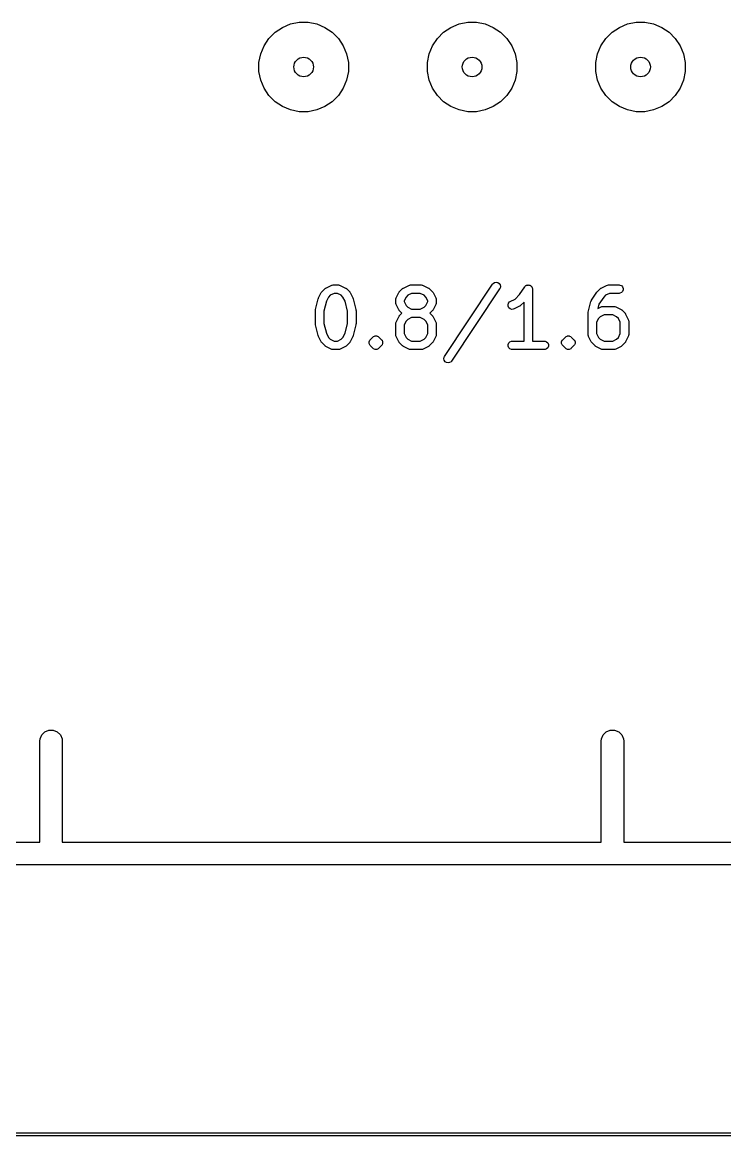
# Model space of a CAD drawing. Header units: millimetres. Extents: x 100 to 200, y -130 to -50.
# Drawn here: x 112.49 to 125, y -130.03 to -110.2 of the extents above; entities that cross this region are included whole.
import ezdxf

# ---------------------------------------------------------------- set-up
doc = ezdxf.new("R2010")
doc.units = ezdxf.units.MM
doc.layers.add('BLACK', color=250, linetype='CONTINUOUS')

msp = doc.modelspace()

# ---------------------------------------------------------------- linework, layer by layer
at = {"layer": 'BLACK', "linetype": 'CONTINUOUS'}
for p, q in [((117.267772, -110.234448), (117.421586, -110.203852)), ((117.421586, -110.203852), (117.578414, -110.203852)), ((117.578414, -110.203852), (117.732228, -110.234448)), ((120.267772, -110.234448), (120.421586, -110.203852)), ((120.421586, -110.203852), (120.578414, -110.203852)), ((120.578414, -110.203852), (120.732228, -110.234448)), ((123.267772, -110.234448), (123.421586, -110.203852)), ((123.421586, -110.203852), (123.578414, -110.203852)), ((123.578414, -110.203852), (123.732228, -110.234448)), ((116.881592, -110.492485), (116.992485, -110.381592)), ((116.992485, -110.381592), (117.122883, -110.294463)), ((117.122883, -110.294463), (117.267772, -110.234448)), ((117.732228, -110.234448), (117.877117, -110.294463)), ((117.877117, -110.294463), (118.007515, -110.381592)), ((118.007515, -110.381592), (118.118408, -110.492485)), ((119.881592, -110.492485), (119.992485, -110.381592)), ((119.992485, -110.381592), (120.122883, -110.294463)), ((120.122883, -110.294463), (120.267772, -110.234448)), ((120.732228, -110.234448), (120.877117, -110.294463)), ((120.877117, -110.294463), (121.007515, -110.381592)), ((121.007515, -110.381592), (121.118408, -110.492485)), ((122.881592, -110.492485), (122.992485, -110.381592)), ((122.992485, -110.381592), (123.122883, -110.294463)), ((123.122883, -110.294463), (123.267772, -110.234448)), ((123.732228, -110.234448), (123.877117, -110.294463)), ((123.877117, -110.294463), (124.007515, -110.381592)), ((124.007515, -110.381592), (124.118408, -110.492485)), ((116.794463, -110.622883), (116.881592, -110.492485)), ((118.118408, -110.492485), (118.205537, -110.622883)), ((119.794463, -110.622883), (119.881592, -110.492485)), ((121.118408, -110.492485), (121.205537, -110.622883)), ((122.794463, -110.622883), (122.881592, -110.492485)), ((124.118408, -110.492485), (124.205537, -110.622883)), ((116.703852, -110.921586), (116.734448, -110.767772)), ((116.734448, -110.767772), (116.794463, -110.622883)), ((118.205537, -110.622883), (118.265552, -110.767772)), ((118.265552, -110.767772), (118.296148, -110.921586)), ((119.703852, -110.921586), (119.734448, -110.767772)), ((119.734448, -110.767772), (119.794463, -110.622883)), ((121.205537, -110.622883), (121.265552, -110.767772)), ((121.265552, -110.767772), (121.296148, -110.921586)), ((122.703852, -110.921586), (122.734448, -110.767772)), ((122.734448, -110.767772), (122.794463, -110.622883)), ((124.205537, -110.622883), (124.265552, -110.767772)), ((124.265552, -110.767772), (124.296148, -110.921586)), ((116.703852, -111.078414), (116.703852, -110.921586)), ((118.296148, -110.921586), (118.296148, -111.078414)), ((119.703852, -111.078414), (119.703852, -110.921586)), ((121.296148, -110.921586), (121.296148, -111.078414)), ((122.703852, -111.078414), (122.703852, -110.921586)), ((124.296148, -110.921586), (124.296148, -111.078414)), ((116.734448, -111.232228), (116.703852, -111.078414)), ((118.296148, -111.078414), (118.265552, -111.232228)), ((119.734448, -111.232228), (119.703852, -111.078414)), ((121.296148, -111.078414), (121.265552, -111.232228)), ((122.734448, -111.232228), (122.703852, -111.078414)), ((124.296148, -111.078414), (124.265552, -111.232228)), ((116.794463, -111.377117), (116.734448, -111.232228)), ((116.881592, -111.507515), (116.794463, -111.377117)), ((118.205537, -111.377117), (118.118408, -111.507515)), ((118.265552, -111.232228), (118.205537, -111.377117)), ((119.794463, -111.377117), (119.734448, -111.232228)), ((119.881592, -111.507515), (119.794463, -111.377117)), ((121.205537, -111.377117), (121.118408, -111.507515)), ((121.265552, -111.232228), (121.205537, -111.377117)), ((122.794463, -111.377117), (122.734448, -111.232228)), ((122.881592, -111.507515), (122.794463, -111.377117)), ((124.205537, -111.377117), (124.118408, -111.507515)), ((124.265552, -111.232228), (124.205537, -111.377117)), ((116.992485, -111.618408), (116.881592, -111.507515)), ((118.118408, -111.507515), (118.007515, -111.618408)), ((119.992485, -111.618408), (119.881592, -111.507515)), ((121.118408, -111.507515), (121.007515, -111.618408)), ((122.992485, -111.618408), (122.881592, -111.507515)), ((124.118408, -111.507515), (124.007515, -111.618408)), ((117.122883, -111.705537), (116.992485, -111.618408)), ((117.267772, -111.765552), (117.122883, -111.705537)), ((117.421586, -111.796148), (117.267772, -111.765552)), ((117.732228, -111.765552), (117.578414, -111.796148)), ((117.877117, -111.705537), (117.732228, -111.765552)), ((118.007515, -111.618408), (117.877117, -111.705537)), ((120.122883, -111.705537), (119.992485, -111.618408)), ((120.267772, -111.765552), (120.122883, -111.705537)), ((120.421586, -111.796148), (120.267772, -111.765552)), ((120.732228, -111.765552), (120.578414, -111.796148)), ((120.877117, -111.705537), (120.732228, -111.765552)), ((121.007515, -111.618408), (120.877117, -111.705537)), ((123.122883, -111.705537), (122.992485, -111.618408)), ((123.267772, -111.765552), (123.122883, -111.705537)), ((123.421586, -111.796148), (123.267772, -111.765552)), ((123.732228, -111.765552), (123.578414, -111.796148)), ((123.877117, -111.705537), (123.732228, -111.765552)), ((124.007515, -111.618408), (123.877117, -111.705537)), ((117.578414, -111.796148), (117.421586, -111.796148)), ((120.578414, -111.796148), (120.421586, -111.796148)), ((123.578414, -111.796148), (123.421586, -111.796148)), ((117.82792, -114.997024), (117.875539, -114.949405)), ((117.875539, -114.949405), (117.881288, -114.944686)), ((117.881288, -114.944686), (117.882588, -114.943188)), ((117.882588, -114.943188), (117.884847, -114.941766)), ((117.884847, -114.941766), (117.886904, -114.940078)), ((117.886904, -114.940078), (117.888731, -114.93932)), ((117.888731, -114.93932), (117.895031, -114.935356)), ((117.895031, -114.935356), (117.990269, -114.887737)), ((117.990269, -114.887737), (118.004, -114.882482)), ((118.004, -114.882482), (118.006689, -114.88229)), ((118.006689, -114.88229), (118.009178, -114.88126)), ((118.009178, -114.88126), (118.02381, -114.879819)), ((118.02381, -114.879819), (118.119048, -114.879819)), ((118.119048, -114.879819), (118.13368, -114.88126)), ((118.13368, -114.88126), (118.136169, -114.882291)), ((118.136169, -114.882291), (118.138857, -114.882482)), ((118.138857, -114.882482), (118.152589, -114.887737)), ((118.152589, -114.887737), (118.247827, -114.935356)), ((118.247827, -114.935356), (118.254126, -114.93932)), ((118.254126, -114.93932), (118.255954, -114.940078)), ((118.255954, -114.940078), (118.25801, -114.941766)), ((118.25801, -114.941766), (118.26027, -114.943188)), ((118.26027, -114.943188), (118.261569, -114.944686)), ((118.261569, -114.944686), (118.267319, -114.949405)), ((118.267319, -114.949405), (118.314938, -114.997024)), ((119.208872, -114.997024), (119.256491, -114.949405)), ((119.256491, -114.949405), (119.26224, -114.944686)), ((119.26224, -114.944686), (119.26354, -114.943188)), ((119.26354, -114.943188), (119.265799, -114.941766)), ((119.265799, -114.941766), (119.267856, -114.940078)), ((119.267856, -114.940078), (119.269683, -114.93932)), ((119.269683, -114.93932), (119.275983, -114.935356)), ((119.275983, -114.935356), (119.371221, -114.887737)), ((119.371221, -114.887737), (119.384952, -114.882482)), ((119.384952, -114.882482), (119.387641, -114.88229)), ((119.387641, -114.88229), (119.39013, -114.88126)), ((119.39013, -114.88126), (119.404762, -114.879819)), ((119.404762, -114.879819), (119.595238, -114.879819)), ((119.595238, -114.879819), (119.60987, -114.88126)), ((119.60987, -114.88126), (119.612359, -114.882291)), ((119.612359, -114.882291), (119.615047, -114.882482)), ((119.615047, -114.882482), (119.628779, -114.887737)), ((119.628779, -114.887737), (119.724017, -114.935356)), ((119.724017, -114.935356), (119.730316, -114.93932)), ((119.730316, -114.93932), (119.732144, -114.940078)), ((119.732144, -114.940078), (119.7342, -114.941766)), ((119.7342, -114.941766), (119.73646, -114.943188)), ((119.73646, -114.943188), (119.737759, -114.944686)), ((119.737759, -114.944686), (119.743509, -114.949405)), ((119.743509, -114.949405), (119.791128, -114.997024)), ((120.009025, -116.151312), (120.866167, -114.865597)), ((120.990975, -114.948802), (120.133833, -116.234516)), ((120.866167, -114.865597), (120.875483, -114.854222)), ((120.875483, -114.854222), (120.899798, -114.837939)), ((120.899798, -114.837939), (120.928492, -114.8322)), ((120.928492, -114.8322), (120.9572, -114.837878)), ((120.9572, -114.837878), (120.981549, -114.854111)), ((120.981549, -114.854111), (120.997832, -114.878426)), ((120.997892, -114.935828), (120.990975, -114.948802)), ((120.997832, -114.878426), (121.003571, -114.907121)), ((121.003571, -114.907121), (120.997892, -114.935828)), ((121.346476, -115.049896), (121.437596, -114.913216)), ((121.437596, -114.913216), (121.43763, -114.913173)), ((121.43763, -114.913173), (121.43764, -114.913151)), ((121.43764, -114.913151), (121.437691, -114.913099)), ((121.437691, -114.913099), (121.446912, -114.901841)), ((121.446912, -114.901841), (121.453081, -114.897709)), ((121.453081, -114.897709), (121.458332, -114.892459)), ((121.458332, -114.892459), (121.465121, -114.889646)), ((121.465121, -114.889646), (121.471227, -114.885558)), ((121.471227, -114.885558), (121.478507, -114.884101)), ((121.478507, -114.884101), (121.485368, -114.88126)), ((121.485368, -114.88126), (121.492716, -114.88126)), ((121.492716, -114.88126), (121.499921, -114.879819)), ((121.499921, -114.879819), (121.507205, -114.88126)), ((121.507205, -114.88126), (121.514632, -114.88126)), ((121.514632, -114.88126), (121.52142, -114.884072)), ((121.52142, -114.884072), (121.528629, -114.885498)), ((121.528629, -114.885498), (121.534808, -114.889617)), ((121.534808, -114.889617), (121.541668, -114.892459)), ((121.541668, -114.892459), (121.546861, -114.897652)), ((121.546861, -114.897652), (121.552978, -114.90173)), ((121.552978, -114.90173), (121.557111, -114.907902)), ((121.557111, -114.907902), (121.56236, -114.913151)), ((121.56236, -114.913151), (121.565171, -114.919938)), ((121.565171, -114.919938), (121.569261, -114.926045)), ((121.569261, -114.926045), (121.570717, -114.933326)), ((121.570717, -114.933326), (121.573559, -114.940187)), ((121.573559, -114.940187), (121.574984, -114.954663)), ((121.574984, -114.954663), (121.575, -114.95474)), ((121.575, -114.95474), (121.574994, -114.954766)), ((121.574994, -114.954766), (121.575, -114.954819)), ((121.575, -114.954819), (121.575, -115.879819)), ((122.732681, -114.997024), (122.7803, -114.949405)), ((122.7803, -114.949405), (122.786049, -114.944686)), ((122.786049, -114.944686), (122.787349, -114.943188)), ((122.787349, -114.943188), (122.789608, -114.941766)), ((122.789608, -114.941766), (122.791665, -114.940078)), ((122.791665, -114.940078), (122.793492, -114.93932)), ((122.793492, -114.93932), (122.799792, -114.935356)), ((122.799792, -114.935356), (122.89503, -114.887737)), ((122.89503, -114.887737), (122.908761, -114.882482)), ((122.908761, -114.882482), (122.91145, -114.88229)), ((122.91145, -114.88229), (122.913939, -114.88126)), ((122.913939, -114.88126), (122.928571, -114.879819)), ((122.928571, -114.879819), (123.119047, -114.879819)), ((123.119047, -114.879819), (123.133679, -114.88126)), ((123.133679, -114.88126), (123.160715, -114.892459)), ((123.160715, -114.892459), (123.181407, -114.913151)), ((123.181407, -114.913151), (123.192606, -114.940187)), ((123.192606, -114.940187), (123.192606, -114.969451)), ((117.712954, -115.317581), (117.760573, -115.127105)), ((117.760573, -115.127105), (117.760958, -115.126025)), ((117.760958, -115.126025), (117.760997, -115.125486)), ((117.760997, -115.125486), (117.763324, -115.119404)), ((117.763324, -115.119404), (117.76552, -115.113259)), ((117.76552, -115.113259), (117.765842, -115.112823)), ((117.765842, -115.112823), (117.766252, -115.111754)), ((117.766252, -115.111754), (117.813871, -115.016516)), ((117.813871, -115.016516), (117.817835, -115.010216)), ((117.817835, -115.010216), (117.818593, -115.008389)), ((117.818593, -115.008389), (117.820281, -115.006332)), ((117.820281, -115.006332), (117.821703, -115.004073)), ((117.821703, -115.004073), (117.823201, -115.002773)), ((117.823201, -115.002773), (117.82792, -114.997024)), ((117.942592, -115.094484), (117.904098, -115.171471)), ((117.972999, -115.064077), (117.942592, -115.094484)), ((118.041515, -115.029819), (117.972999, -115.064077)), ((118.101343, -115.029819), (118.041515, -115.029819)), ((118.169859, -115.064077), (118.101343, -115.029819)), ((118.200266, -115.094484), (118.169859, -115.064077)), ((118.238759, -115.171471), (118.200266, -115.094484)), ((118.314938, -114.997024), (118.319656, -115.002773)), ((118.319656, -115.002773), (118.321155, -115.004073)), ((118.321155, -115.004073), (118.322576, -115.006332)), ((118.322576, -115.006332), (118.324265, -115.008389)), ((118.324265, -115.008389), (118.325022, -115.010216)), ((118.325022, -115.010216), (118.328987, -115.016516)), ((118.328987, -115.016516), (118.376606, -115.111754)), ((118.376606, -115.111754), (118.377015, -115.112823)), ((118.377015, -115.112823), (118.377338, -115.113259)), ((118.377338, -115.113259), (118.37953, -115.119395)), ((118.37953, -115.119395), (118.381861, -115.125485)), ((118.381861, -115.125485), (118.381899, -115.126025)), ((118.381899, -115.126025), (118.382285, -115.127105)), ((118.382285, -115.127105), (118.429904, -115.317581)), ((119.139286, -115.145295), (119.140727, -115.130663)), ((119.139286, -115.192914), (119.139286, -115.145295)), ((119.140727, -115.130663), (119.141758, -115.128173)), ((119.141758, -115.128173), (119.141949, -115.125486)), ((119.141949, -115.125486), (119.147204, -115.111754)), ((119.147204, -115.111754), (119.194823, -115.016516)), ((119.194823, -115.016516), (119.198787, -115.010216)), ((119.198787, -115.010216), (119.199545, -115.008389)), ((119.199545, -115.008389), (119.201233, -115.006332)), ((119.201233, -115.006332), (119.202655, -115.004073)), ((119.202655, -115.004073), (119.204153, -115.002773)), ((119.204153, -115.002773), (119.208872, -114.997024)), ((119.323544, -115.094484), (119.289286, -115.163)), ((119.353951, -115.064077), (119.323544, -115.094484)), ((119.422467, -115.029819), (119.353951, -115.064077)), ((119.577533, -115.029819), (119.422467, -115.029819)), ((119.646049, -115.064077), (119.577533, -115.029819)), ((119.676456, -115.094484), (119.646049, -115.064077)), ((119.710714, -115.163), (119.676456, -115.094484)), ((119.791128, -114.997024), (119.795846, -115.002773)), ((119.795846, -115.002773), (119.797345, -115.004073)), ((119.797345, -115.004073), (119.798766, -115.006332)), ((119.798766, -115.006332), (119.800455, -115.008389)), ((119.800455, -115.008389), (119.801212, -115.010216)), ((119.801212, -115.010216), (119.805177, -115.016516)), ((119.805177, -115.016516), (119.852796, -115.111754)), ((119.852796, -115.111754), (119.858051, -115.125485)), ((119.858051, -115.125485), (119.858242, -115.128174)), ((119.858242, -115.128174), (119.859273, -115.130663)), ((119.859273, -115.130663), (119.860714, -115.145295)), ((119.860714, -115.145295), (119.860714, -115.192914)), ((121.180745, -115.173451), (121.265097, -115.131275)), ((121.265097, -115.131275), (121.346476, -115.049896)), ((122.622662, -115.160878), (122.623765, -115.159389)), ((122.623765, -115.159389), (122.628072, -115.151311)), ((122.628072, -115.151311), (122.72331, -115.008454)), ((122.72331, -115.008454), (122.723344, -115.008411)), ((122.723344, -115.008411), (122.723354, -115.008389)), ((122.723354, -115.008389), (122.727842, -115.00292)), ((122.727842, -115.00292), (122.732626, -114.997079)), ((122.732626, -114.997079), (122.732647, -114.997064)), ((122.732647, -114.997064), (122.732681, -114.997024)), ((122.843998, -115.097838), (122.760086, -115.223707)), ((122.87776, -115.064077), (122.843998, -115.097838)), ((122.946276, -115.029819), (122.87776, -115.064077)), ((123.119047, -115.029819), (122.946276, -115.029819)), ((123.133679, -115.028378), (123.119047, -115.029819)), ((123.160715, -115.017179), (123.133679, -115.028378)), ((123.181407, -114.996487), (123.160715, -115.017179)), ((123.192606, -114.969451), (123.181407, -114.996487)), ((117.710715, -115.335771), (117.710966, -115.333217)), ((117.710715, -115.573866), (117.710715, -115.335771)), ((117.710804, -115.332125), (117.711613, -115.326651)), ((117.710966, -115.333217), (117.710804, -115.332125)), ((117.711613, -115.326651), (117.712156, -115.321139)), ((117.712156, -115.321139), (117.712578, -115.320117)), ((117.712578, -115.320117), (117.712954, -115.317581)), ((117.904098, -115.171471), (117.860715, -115.345005)), ((117.860715, -115.345005), (117.860715, -115.564632)), ((118.282143, -115.345005), (118.238759, -115.171471)), ((118.282143, -115.564632), (118.282143, -115.345005)), ((118.429904, -115.317581), (118.430279, -115.320117)), ((118.430279, -115.320117), (118.430702, -115.321139)), ((118.430702, -115.321139), (118.431244, -115.326651)), ((118.431244, -115.326651), (118.432054, -115.332125)), ((118.432054, -115.332125), (118.431891, -115.333217)), ((118.431891, -115.333217), (118.432143, -115.335771)), ((118.432143, -115.335771), (118.432143, -115.573866)), ((119.140727, -115.207546), (119.139286, -115.192914)), ((119.141758, -115.210035), (119.140727, -115.207546)), ((119.141949, -115.212723), (119.141758, -115.210035)), ((119.147204, -115.226455), (119.141949, -115.212723)), ((119.194823, -115.321693), (119.147204, -115.226455)), ((119.198787, -115.327992), (119.194823, -115.321693)), ((119.199545, -115.32982), (119.198787, -115.327992)), ((119.201233, -115.331876), (119.199545, -115.32982)), ((119.202655, -115.334136), (119.201233, -115.331876)), ((119.204153, -115.335435), (119.202655, -115.334136)), ((119.208872, -115.341185), (119.204153, -115.335435)), ((119.251077, -115.38339), (119.208872, -115.341185)), ((119.289286, -115.163), (119.289286, -115.175209)), ((119.289286, -115.175209), (119.323544, -115.243725)), ((119.323544, -115.243725), (119.353951, -115.274132)), ((119.353951, -115.274132), (119.422467, -115.30839)), ((119.422467, -115.30839), (119.577533, -115.30839)), ((119.577533, -115.30839), (119.646049, -115.274132)), ((119.646049, -115.274132), (119.676456, -115.243725)), ((119.676456, -115.243725), (119.710714, -115.175209)), ((119.710714, -115.175209), (119.710714, -115.163)), ((119.791128, -115.341185), (119.748923, -115.38339)), ((119.795846, -115.335435), (119.791128, -115.341185)), ((119.797345, -115.334136), (119.795846, -115.335435)), ((119.798766, -115.331876), (119.797345, -115.334136)), ((119.800455, -115.32982), (119.798766, -115.331876)), ((119.801212, -115.327992), (119.800455, -115.32982)), ((119.805177, -115.321693), (119.801212, -115.327992)), ((119.852796, -115.226455), (119.805177, -115.321693)), ((119.858051, -115.212724), (119.852796, -115.226455)), ((119.858242, -115.210034), (119.858051, -115.212724)), ((119.859273, -115.207546), (119.858242, -115.210034)), ((119.860714, -115.192914), (119.859273, -115.207546)), ((121.139875, -115.231152), (121.149129, -115.203391)), ((121.141949, -115.260342), (121.139875, -115.231152)), ((121.155036, -115.286517), (121.141949, -115.260342)), ((121.149129, -115.203391), (121.168302, -115.181283)), ((121.177144, -115.30569), (121.155036, -115.286517)), ((121.168302, -115.181283), (121.180745, -115.173451)), ((121.204905, -115.314944), (121.177144, -115.30569)), ((121.234095, -115.31287), (121.204905, -115.314944)), ((121.247827, -115.307615), (121.234095, -115.31287)), ((121.343065, -115.259996), (121.247827, -115.307615)), ((121.349364, -115.256031), (121.343065, -115.259996)), ((121.351192, -115.255274), (121.349364, -115.256031)), ((121.353248, -115.253585), (121.351192, -115.255274)), ((121.355508, -115.252164), (121.353248, -115.253585)), ((121.356807, -115.250665), (121.355508, -115.252164)), ((121.362557, -115.245947), (121.356807, -115.250665)), ((121.425, -115.183504), (121.362557, -115.245947)), ((121.425, -115.879819), (121.425, -115.183504)), ((122.570096, -115.3652), (122.617715, -115.174724)), ((122.617715, -115.174724), (122.620795, -115.166101)), ((122.620795, -115.166101), (122.621155, -115.164285)), ((122.621155, -115.164285), (122.622033, -115.162637)), ((122.622033, -115.162637), (122.622662, -115.160878)), ((122.760086, -115.223707), (122.741562, -115.297804)), ((122.741562, -115.297804), (122.799792, -115.268689)), ((122.799792, -115.268689), (122.813523, -115.263434)), ((122.813523, -115.263434), (122.816212, -115.263242)), ((122.816212, -115.263242), (122.818701, -115.262212)), ((122.818701, -115.262212), (122.833333, -115.260771)), ((122.833333, -115.260771), (123.023809, -115.260771)), ((123.023809, -115.260771), (123.038441, -115.262212)), ((123.038441, -115.262212), (123.04093, -115.263243)), ((123.04093, -115.263243), (123.043618, -115.263434)), ((123.043618, -115.263434), (123.05735, -115.268689)), ((123.05735, -115.268689), (123.152588, -115.316308)), ((123.152588, -115.316308), (123.158887, -115.320272)), ((123.158887, -115.320272), (123.160715, -115.32103)), ((123.160715, -115.32103), (123.162771, -115.322718)), ((123.162771, -115.322718), (123.165031, -115.32414)), ((123.165031, -115.32414), (123.16633, -115.325638)), ((123.16633, -115.325638), (123.17208, -115.330357)), ((123.17208, -115.330357), (123.219699, -115.377976)), ((119.140727, -115.559234), (119.141758, -115.556744)), ((119.141758, -115.556744), (119.141949, -115.554057)), ((119.141949, -115.554057), (119.147204, -115.540325)), ((119.147204, -115.540325), (119.194823, -115.445087)), ((119.194823, -115.445087), (119.198787, -115.438787)), ((119.198787, -115.438787), (119.199545, -115.43696)), ((119.199545, -115.43696), (119.201233, -115.434903)), ((119.201233, -115.434903), (119.202655, -115.432644)), ((119.202655, -115.432644), (119.204153, -115.431344)), ((119.204153, -115.431344), (119.208872, -115.425595)), ((119.208872, -115.425595), (119.251077, -115.38339)), ((119.323544, -115.523055), (119.289286, -115.591571)), ((119.353951, -115.492648), (119.323544, -115.523055)), ((119.422467, -115.45839), (119.353951, -115.492648)), ((119.577533, -115.45839), (119.422467, -115.45839)), ((119.646049, -115.492648), (119.577533, -115.45839)), ((119.676456, -115.523055), (119.646049, -115.492648)), ((119.710714, -115.591571), (119.676456, -115.523055)), ((119.748923, -115.38339), (119.791128, -115.425595)), ((119.791128, -115.425595), (119.795846, -115.431344)), ((119.795846, -115.431344), (119.797345, -115.432644)), ((119.797345, -115.432644), (119.798766, -115.434903)), ((119.798766, -115.434903), (119.800455, -115.43696)), ((119.800455, -115.43696), (119.801212, -115.438787)), ((119.801212, -115.438787), (119.805177, -115.445087)), ((119.805177, -115.445087), (119.852796, -115.540325)), ((119.852796, -115.540325), (119.858051, -115.554056)), ((119.858051, -115.554056), (119.858242, -115.556745)), ((119.858242, -115.556745), (119.859273, -115.559234)), ((122.567857, -115.38339), (122.568108, -115.380836)), ((122.567857, -115.764342), (122.567857, -115.38339)), ((122.567946, -115.379744), (122.568755, -115.37427)), ((122.568108, -115.380836), (122.567946, -115.379744)), ((122.568755, -115.37427), (122.569298, -115.368758)), ((122.569298, -115.368758), (122.56972, -115.367736)), ((122.56972, -115.367736), (122.570096, -115.3652)), ((122.752115, -115.475436), (122.717857, -115.543952)), ((122.717857, -115.543952), (122.717857, -115.746637)), ((122.782522, -115.445029), (122.752115, -115.475436)), ((122.851038, -115.410771), (122.782522, -115.445029)), ((123.006104, -115.410771), (122.851038, -115.410771)), ((123.07462, -115.445029), (123.006104, -115.410771)), ((123.105027, -115.475436), (123.07462, -115.445029)), ((123.139285, -115.543952), (123.105027, -115.475436)), ((123.139285, -115.746637), (123.139285, -115.543952)), ((123.219699, -115.377976), (123.224417, -115.383725)), ((123.224417, -115.383725), (123.225916, -115.385025)), ((123.225916, -115.385025), (123.227337, -115.387284)), ((123.227337, -115.387284), (123.229026, -115.389341)), ((123.229026, -115.389341), (123.229783, -115.391168)), ((123.229783, -115.391168), (123.233748, -115.397468)), ((123.233748, -115.397468), (123.281367, -115.492706)), ((123.281367, -115.492706), (123.286622, -115.506437)), ((123.286622, -115.506437), (123.286813, -115.509126)), ((123.286813, -115.509126), (123.287844, -115.511615)), ((123.287844, -115.511615), (123.289285, -115.526247)), ((123.289285, -115.526247), (123.289285, -115.764342)), ((117.710966, -115.576419), (117.710715, -115.573866)), ((117.710804, -115.577512), (117.710966, -115.576419)), ((117.711613, -115.582985), (117.710804, -115.577512)), ((117.712156, -115.588498), (117.711613, -115.582985)), ((117.712578, -115.589519), (117.712156, -115.588498)), ((117.712954, -115.592056), (117.712578, -115.589519)), ((117.760573, -115.782532), (117.712954, -115.592056)), ((117.860715, -115.564632), (117.904098, -115.738166)), ((117.904098, -115.738166), (117.942592, -115.815153)), ((118.200265, -115.815153), (118.238759, -115.738166)), ((118.238759, -115.738166), (118.282143, -115.564632)), ((118.429904, -115.592056), (118.382285, -115.782532)), ((118.430279, -115.589519), (118.429904, -115.592056)), ((118.430702, -115.588498), (118.430279, -115.589519)), ((118.431244, -115.582985), (118.430702, -115.588498)), ((118.432054, -115.577512), (118.431244, -115.582985)), ((118.432143, -115.573866), (118.431891, -115.576419)), ((118.431891, -115.576419), (118.432054, -115.577512)), ((119.139286, -115.573866), (119.140727, -115.559234)), ((119.139286, -115.764342), (119.139286, -115.573866)), ((119.289286, -115.591571), (119.289286, -115.746637)), ((119.289286, -115.746637), (119.323544, -115.815153)), ((119.676455, -115.815153), (119.710714, -115.746637)), ((119.710714, -115.746637), (119.710714, -115.591571)), ((119.859273, -115.559234), (119.860714, -115.573866)), ((119.860714, -115.573866), (119.860714, -115.764342)), ((122.717857, -115.746637), (122.752115, -115.815153)), ((123.105026, -115.815153), (123.139285, -115.746637)), ((117.760958, -115.783611), (117.760573, -115.782532)), ((117.760997, -115.784151), (117.760958, -115.783611)), ((117.763324, -115.790232), (117.760997, -115.784151)), ((117.76552, -115.796378), (117.763324, -115.790232)), ((117.765842, -115.796813), (117.76552, -115.796378)), ((117.766252, -115.797883), (117.765842, -115.796813)), ((117.813871, -115.893121), (117.766252, -115.797883)), ((117.817834, -115.899417), (117.813871, -115.893121)), ((117.818592, -115.901247), (117.817834, -115.899417)), ((117.820281, -115.903305), (117.818592, -115.901247)), ((117.821703, -115.905564), (117.820281, -115.903305)), ((117.823201, -115.906863), (117.821703, -115.905564)), ((117.827919, -115.912612), (117.823201, -115.906863)), ((117.875538, -115.960232), (117.827919, -115.912612)), ((117.942592, -115.815153), (117.972999, -115.845561)), ((117.972999, -115.845561), (118.041515, -115.879819)), ((118.041515, -115.879819), (118.101343, -115.879819)), ((118.101343, -115.879819), (118.169858, -115.845561)), ((118.169858, -115.845561), (118.200265, -115.815153)), ((118.314938, -115.912613), (118.26732, -115.960232)), ((118.319656, -115.906863), (118.314938, -115.912613)), ((118.321155, -115.905564), (118.319656, -115.906863)), ((118.322576, -115.903305), (118.321155, -115.905564)), ((118.324266, -115.901247), (118.322576, -115.903305)), ((118.325023, -115.899417), (118.324266, -115.901247)), ((118.328987, -115.893121), (118.325023, -115.899417)), ((118.376606, -115.797883), (118.328987, -115.893121)), ((118.377015, -115.796813), (118.376606, -115.797883)), ((118.377338, -115.796378), (118.377015, -115.796813)), ((118.37953, -115.790241), (118.377338, -115.796378)), ((118.381861, -115.784152), (118.37953, -115.790241)), ((118.381899, -115.783611), (118.381861, -115.784152)), ((118.382285, -115.782532), (118.381899, -115.783611)), ((118.664537, -115.892569), (118.675735, -115.865533)), ((118.664537, -115.921832), (118.664537, -115.892569)), ((118.669574, -115.933991), (118.664537, -115.921832)), ((118.675736, -115.948868), (118.669574, -115.933991)), ((118.675735, -115.865533), (118.685062, -115.854168)), ((118.685063, -115.960233), (118.675736, -115.948868)), ((118.685062, -115.854168), (118.732681, -115.806548)), ((118.732681, -115.806548), (118.744047, -115.79722)), ((118.744047, -115.79722), (118.744048, -115.797219)), ((118.744048, -115.797219), (118.762344, -115.789641)), ((118.762344, -115.789641), (118.771083, -115.786021)), ((118.771083, -115.786021), (118.800346, -115.786021)), ((118.800346, -115.786021), (118.800347, -115.786021)), ((118.800347, -115.786021), (118.809086, -115.789641)), ((118.809086, -115.789641), (118.827382, -115.797219)), ((118.827382, -115.797219), (118.827383, -115.79722)), ((118.827383, -115.79722), (118.838749, -115.806548)), ((118.838749, -115.806548), (118.886367, -115.854167)), ((118.886367, -115.854167), (118.895695, -115.865533)), ((118.895694, -115.948868), (118.886367, -115.960233)), ((118.906893, -115.921832), (118.895694, -115.948868)), ((118.895695, -115.865533), (118.906847, -115.892459)), ((118.906847, -115.892459), (118.906893, -115.892569)), ((118.906893, -115.892569), (118.906893, -115.921832)), ((119.140727, -115.778974), (119.139286, -115.764342)), ((119.141758, -115.781463), (119.140727, -115.778974)), ((119.141949, -115.784151), (119.141758, -115.781463)), ((119.147204, -115.797883), (119.141949, -115.784151)), ((119.194823, -115.893121), (119.147204, -115.797883)), ((119.198786, -115.899417), (119.194823, -115.893121)), ((119.199544, -115.901247), (119.198786, -115.899417)), ((119.201233, -115.903305), (119.199544, -115.901247)), ((119.202655, -115.905564), (119.201233, -115.903305)), ((119.204153, -115.906863), (119.202655, -115.905564)), ((119.208871, -115.912612), (119.204153, -115.906863)), ((119.25649, -115.960232), (119.208871, -115.912612)), ((119.323544, -115.815153), (119.353951, -115.845561)), ((119.353951, -115.845561), (119.422467, -115.879819)), ((119.422467, -115.879819), (119.577533, -115.879819)), ((119.577533, -115.879819), (119.646048, -115.845561)), ((119.646048, -115.845561), (119.676455, -115.815153)), ((119.791128, -115.912613), (119.74351, -115.960232)), ((119.795846, -115.906863), (119.791128, -115.912613)), ((119.797345, -115.905564), (119.795846, -115.906863)), ((119.798766, -115.903305), (119.797345, -115.905564)), ((119.800456, -115.901247), (119.798766, -115.903305)), ((119.801213, -115.899417), (119.800456, -115.901247)), ((119.805177, -115.893121), (119.801213, -115.899417)), ((119.852796, -115.797883), (119.805177, -115.893121)), ((119.858051, -115.784152), (119.852796, -115.797883)), ((119.858242, -115.781462), (119.858051, -115.784152)), ((119.859273, -115.778974), (119.858242, -115.781462)), ((119.860714, -115.764342), (119.859273, -115.778974)), ((121.140727, -115.940187), (121.151926, -115.913151)), ((121.140727, -115.969451), (121.140727, -115.940187)), ((121.151926, -115.913151), (121.172618, -115.892459)), ((121.172618, -115.892459), (121.199654, -115.88126)), ((121.199654, -115.88126), (121.214286, -115.879819)), ((121.214286, -115.879819), (121.425, -115.879819)), ((121.575, -115.879819), (121.785714, -115.879819)), ((121.785714, -115.879819), (121.800346, -115.88126)), ((121.800346, -115.88126), (121.827382, -115.892459)), ((121.827382, -115.892459), (121.848074, -115.913151)), ((121.848074, -115.913151), (121.859273, -115.940187)), ((121.859273, -115.940187), (121.859273, -115.969451)), ((122.093108, -115.892569), (122.104306, -115.865533)), ((122.093108, -115.921832), (122.093108, -115.892569)), ((122.098145, -115.933991), (122.093108, -115.921832)), ((122.104307, -115.948868), (122.098145, -115.933991)), ((122.104306, -115.865533), (122.113633, -115.854168)), ((122.113634, -115.960233), (122.104307, -115.948868)), ((122.113633, -115.854168), (122.161252, -115.806548)), ((122.161252, -115.806548), (122.172618, -115.79722)), ((122.172618, -115.79722), (122.172619, -115.797219)), ((122.172619, -115.797219), (122.190915, -115.789641)), ((122.190915, -115.789641), (122.199654, -115.786021)), ((122.199654, -115.786021), (122.228917, -115.786021)), ((122.228917, -115.786021), (122.228918, -115.786021)), ((122.228918, -115.786021), (122.237657, -115.789641)), ((122.237657, -115.789641), (122.255953, -115.797219)), ((122.255953, -115.797219), (122.255954, -115.79722)), ((122.255954, -115.79722), (122.26732, -115.806548)), ((122.26732, -115.806548), (122.314938, -115.854167)), ((122.314938, -115.854167), (122.324266, -115.865533)), ((122.324265, -115.948868), (122.314938, -115.960233)), ((122.335464, -115.921832), (122.324265, -115.948868)), ((122.324266, -115.865533), (122.335418, -115.892459)), ((122.335418, -115.892459), (122.335464, -115.892569)), ((122.335464, -115.892569), (122.335464, -115.921832)), ((122.569298, -115.778974), (122.567857, -115.764342)), ((122.570329, -115.781463), (122.569298, -115.778974)), ((122.57052, -115.784151), (122.570329, -115.781463)), ((122.575775, -115.797883), (122.57052, -115.784151)), ((122.623394, -115.893121), (122.575775, -115.797883)), ((122.627357, -115.899417), (122.623394, -115.893121)), ((122.628115, -115.901247), (122.627357, -115.899417)), ((122.629804, -115.903305), (122.628115, -115.901247)), ((122.631226, -115.905564), (122.629804, -115.903305)), ((122.632724, -115.906863), (122.631226, -115.905564)), ((122.637442, -115.912612), (122.632724, -115.906863)), ((122.685061, -115.960232), (122.637442, -115.912612)), ((122.752115, -115.815153), (122.782522, -115.845561)), ((122.782522, -115.845561), (122.851038, -115.879819)), ((122.851038, -115.879819), (123.006104, -115.879819)), ((123.006104, -115.879819), (123.074619, -115.845561)), ((123.074619, -115.845561), (123.105026, -115.815153)), ((123.219699, -115.912613), (123.172081, -115.960232)), ((123.224417, -115.906863), (123.219699, -115.912613)), ((123.225916, -115.905564), (123.224417, -115.906863)), ((123.227337, -115.903305), (123.225916, -115.905564)), ((123.229027, -115.901247), (123.227337, -115.903305)), ((123.229784, -115.899417), (123.229027, -115.901247)), ((123.233748, -115.893121), (123.229784, -115.899417)), ((123.281367, -115.797883), (123.233748, -115.893121)), ((123.286622, -115.784152), (123.281367, -115.797883)), ((123.286813, -115.781462), (123.286622, -115.784152)), ((123.287844, -115.778974), (123.286813, -115.781462)), ((123.289285, -115.764342), (123.287844, -115.778974)), ((117.881287, -115.96495), (117.875538, -115.960232)), ((117.882588, -115.96645), (117.881287, -115.96495)), ((117.884847, -115.967872), (117.882588, -115.96645)), ((117.886904, -115.96956), (117.884847, -115.967872)), ((117.888731, -115.970317), (117.886904, -115.96956)), ((117.895031, -115.974282), (117.888731, -115.970317)), ((117.990269, -116.021901), (117.895031, -115.974282)), ((118.004, -116.027156), (117.990269, -116.021901)), ((118.006689, -116.027347), (118.004, -116.027156)), ((118.009178, -116.028378), (118.006689, -116.027347)), ((118.02381, -116.029819), (118.009178, -116.028378)), ((118.119048, -116.029819), (118.02381, -116.029819)), ((118.13368, -116.028378), (118.119048, -116.029819)), ((118.136169, -116.027346), (118.13368, -116.028378)), ((118.138857, -116.027156), (118.136169, -116.027346)), ((118.152589, -116.021901), (118.138857, -116.027156)), ((118.247827, -115.974282), (118.152589, -116.021901)), ((118.254126, -115.970317), (118.247827, -115.974282)), ((118.255954, -115.96956), (118.254126, -115.970317)), ((118.25801, -115.967872), (118.255954, -115.96956)), ((118.26027, -115.96645), (118.25801, -115.967872)), ((118.26157, -115.96495), (118.26027, -115.96645)), ((118.26732, -115.960232), (118.26157, -115.96495)), ((118.732682, -116.007852), (118.685063, -115.960233)), ((118.744047, -116.017179), (118.732682, -116.007852)), ((118.771083, -116.028378), (118.744047, -116.017179)), ((118.771084, -116.028378), (118.771083, -116.028378)), ((118.800346, -116.028378), (118.771084, -116.028378)), ((118.800347, -116.028378), (118.800346, -116.028378)), ((118.827383, -116.017179), (118.800347, -116.028378)), ((118.838748, -116.007852), (118.827383, -116.017179)), ((118.886367, -115.960233), (118.838748, -116.007852)), ((119.262239, -115.96495), (119.25649, -115.960232)), ((119.26354, -115.96645), (119.262239, -115.96495)), ((119.265799, -115.967872), (119.26354, -115.96645)), ((119.267856, -115.96956), (119.265799, -115.967872)), ((119.269683, -115.970317), (119.267856, -115.96956)), ((119.275983, -115.974282), (119.269683, -115.970317)), ((119.371221, -116.021901), (119.275983, -115.974282)), ((119.384952, -116.027156), (119.371221, -116.021901)), ((119.387641, -116.027347), (119.384952, -116.027156)), ((119.39013, -116.028378), (119.387641, -116.027347)), ((119.404762, -116.029819), (119.39013, -116.028378)), ((119.595238, -116.029819), (119.404762, -116.029819)), ((119.60987, -116.028378), (119.595238, -116.029819)), ((119.612359, -116.027346), (119.60987, -116.028378)), ((119.615047, -116.027156), (119.612359, -116.027346)), ((119.628779, -116.021901), (119.615047, -116.027156)), ((119.724017, -115.974282), (119.628779, -116.021901)), ((119.730316, -115.970317), (119.724017, -115.974282)), ((119.732144, -115.96956), (119.730316, -115.970317)), ((119.7342, -115.967872), (119.732144, -115.96956)), ((119.73646, -115.96645), (119.7342, -115.967872)), ((119.73776, -115.96495), (119.73646, -115.96645)), ((119.74351, -115.960232), (119.73776, -115.96495)), ((120.002108, -116.164285), (120.009025, -116.151312)), ((121.151926, -115.996487), (121.140727, -115.969451)), ((121.172618, -116.017179), (121.151926, -115.996487)), ((121.199654, -116.028378), (121.172618, -116.017179)), ((121.214286, -116.029819), (121.199654, -116.028378)), ((121.785714, -116.029819), (121.214286, -116.029819)), ((121.800346, -116.028378), (121.785714, -116.029819)), ((121.827382, -116.017179), (121.800346, -116.028378)), ((121.848074, -115.996487), (121.827382, -116.017179)), ((121.859273, -115.969451), (121.848074, -115.996487)), ((122.161253, -116.007852), (122.113634, -115.960233)), ((122.172618, -116.017179), (122.161253, -116.007852)), ((122.199654, -116.028378), (122.172618, -116.017179)), ((122.199655, -116.028378), (122.199654, -116.028378)), ((122.228917, -116.028378), (122.199655, -116.028378)), ((122.228918, -116.028378), (122.228917, -116.028378)), ((122.255954, -116.017179), (122.228918, -116.028378)), ((122.267319, -116.007852), (122.255954, -116.017179)), ((122.314938, -115.960233), (122.267319, -116.007852)), ((122.69081, -115.96495), (122.685061, -115.960232)), ((122.692111, -115.96645), (122.69081, -115.96495)), ((122.69437, -115.967872), (122.692111, -115.96645)), ((122.696427, -115.96956), (122.69437, -115.967872)), ((122.698254, -115.970317), (122.696427, -115.96956)), ((122.704554, -115.974282), (122.698254, -115.970317)), ((122.799792, -116.021901), (122.704554, -115.974282)), ((122.813523, -116.027156), (122.799792, -116.021901)), ((122.816212, -116.027347), (122.813523, -116.027156)), ((122.818701, -116.028378), (122.816212, -116.027347)), ((122.833333, -116.029819), (122.818701, -116.028378)), ((123.023809, -116.029819), (122.833333, -116.029819)), ((123.038441, -116.028378), (123.023809, -116.029819)), ((123.04093, -116.027346), (123.038441, -116.028378)), ((123.043618, -116.027156), (123.04093, -116.027346)), ((123.05735, -116.021901), (123.043618, -116.027156)), ((123.152588, -115.974282), (123.05735, -116.021901)), ((123.158887, -115.970317), (123.152588, -115.974282)), ((123.160715, -115.96956), (123.158887, -115.970317)), ((123.162771, -115.967872), (123.160715, -115.96956)), ((123.165031, -115.96645), (123.162771, -115.967872)), ((123.166331, -115.96495), (123.165031, -115.96645)), ((123.172081, -115.960232), (123.166331, -115.96495)), ((119.996429, -116.192993), (120.002108, -116.164285)), ((120.002168, -116.221687), (119.996429, -116.192993)), ((120.018451, -116.246002), (120.002168, -116.221687)), ((120.0428, -116.262235), (120.018451, -116.246002)), ((120.071508, -116.267914), (120.0428, -116.262235)), ((120.100202, -116.262175), (120.071508, -116.267914)), ((120.124517, -116.245892), (120.100202, -116.262175)), ((120.133833, -116.234516), (120.124517, -116.245892)), ((112.803843, -122.960982), (112.833706, -122.888886)), ((112.833706, -122.888886), (112.888886, -122.833706)), ((112.888886, -122.833706), (112.960982, -122.803843)), ((112.960982, -122.803843), (113.039018, -122.803843)), ((113.039018, -122.803843), (113.111114, -122.833706)), ((113.111114, -122.833706), (113.166294, -122.888886)), ((113.166294, -122.888886), (113.196157, -122.960982)), ((122.803843, -122.960982), (122.833706, -122.888886)), ((122.833706, -122.888886), (122.888886, -122.833706)), ((122.888886, -122.833706), (122.960982, -122.803843)), ((122.960982, -122.803843), (123.039018, -122.803843)), ((123.039018, -122.803843), (123.111114, -122.833706)), ((123.111114, -122.833706), (123.166294, -122.888886)), ((123.166294, -122.888886), (123.196157, -122.960982)), ((112.8, -123), (112.803843, -122.960982)), ((112.8, -124.8), (112.8, -123)), ((113.196157, -122.960982), (113.2, -123)), ((113.2, -123), (113.2, -124.8)), ((122.8, -123), (122.803843, -122.960982)), ((122.8, -124.8), (122.8, -123)), ((123.196157, -122.960982), (123.2, -123)), ((123.2, -123), (123.2, -124.8)), ((103.2, -124.8), (112.8, -124.8)), ((113.2, -124.8), (122.8, -124.8)), ((123.2, -124.8), (132.8, -124.8)), ((153, -125.2), (103, -125.2)), ((200, -130.025), (100, -130.025)), ((100.025, -129.975), (199.975, -129.975))]:
    msp.add_line(p, q, dxfattribs=at)
at = {"layer": 'BLACK'}
for centre in [(117.5, -111), (117.5, -111), (120.5, -111), (120.5, -111), (123.5, -111), (123.5, -111)]:
    msp.add_circle(centre, 0.175, dxfattribs=at)
at = {"layer": 'WHITE'}
for centre in [(117.5, -111), (120.5, -111), (123.5, -111)]:
    msp.add_circle(centre, 0.175, dxfattribs=at)

doc.saveas('drawing.dxf')
